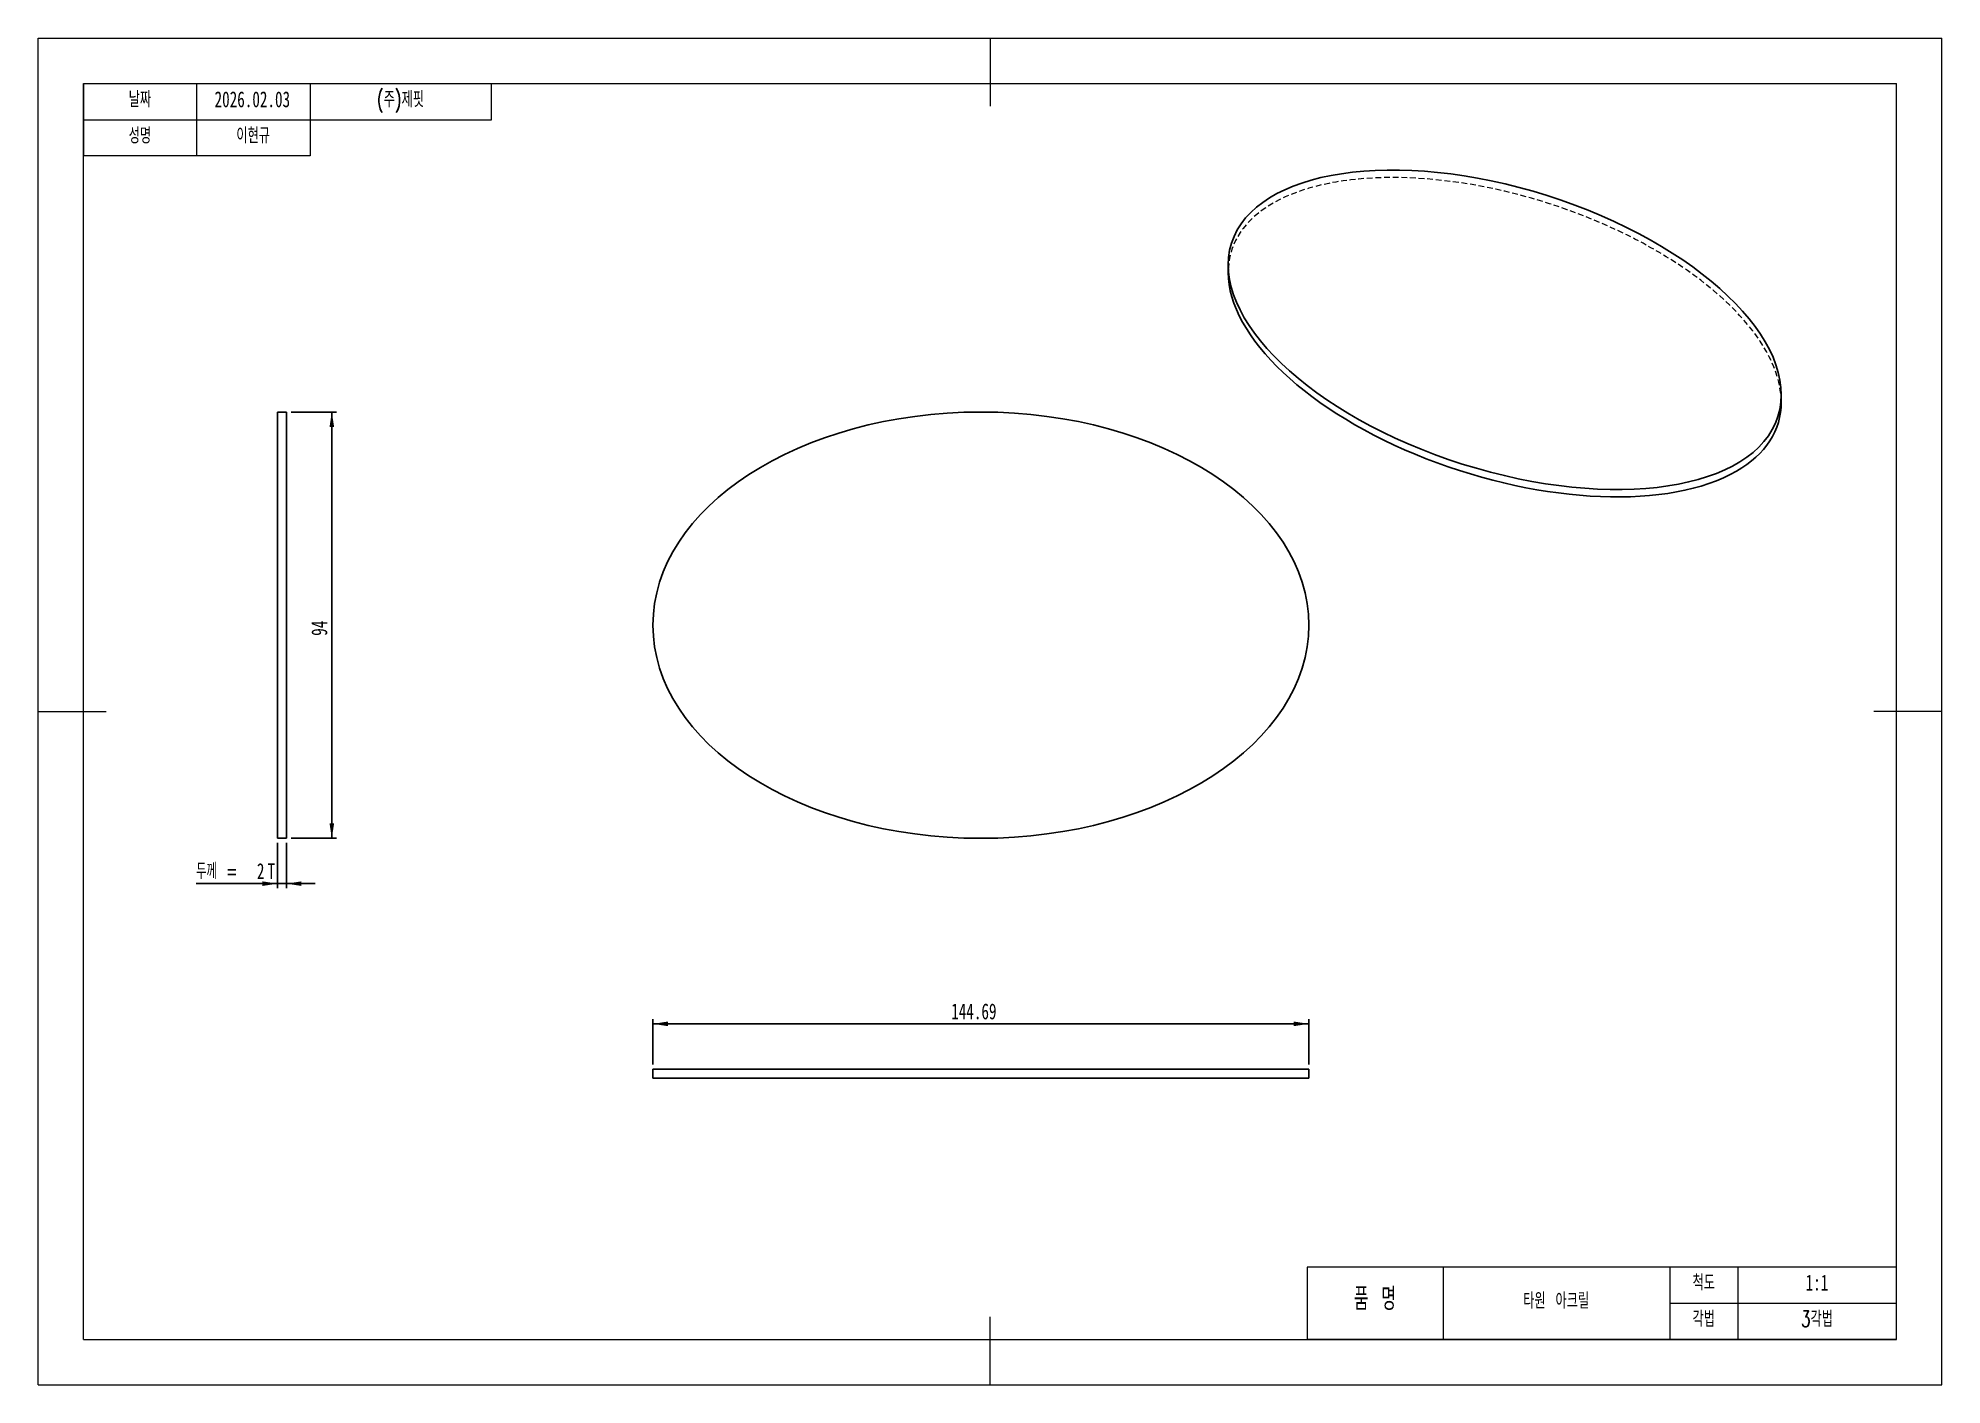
# Model space of a CAD drawing. Header units: millimetres. Extents: x 0 to 420, y 0 to 297.
import ezdxf

# ---------------------------------------------------------------- set-up
doc = ezdxf.new("R2010")
doc.units = ezdxf.units.MM
doc.linetypes.add('HIDDEN', pattern=[1.905, 1.27, -0.635])
doc.layers.add('치수선', color=156, linetype='Continuous')
doc.styles.add('SLDTEXTSTYLE0', font='TXT', dxfattribs={"width": 0.7, "bigfont": 'bigfont'})
doc.styles.add('SLDTEXTSTYLE1', font='TXT', dxfattribs={"width": 0.7})
doc.styles.add('SLDTEXTSTYLE2', font='TXT', dxfattribs={"width": 0.633333, "bigfont": 'bigfont'})
doc.styles.add('SLDTEXTSTYLE3', font='TXT', dxfattribs={"width": 0.65, "bigfont": 'bigfont'})
doc.dimstyles.new('SLDDIMSTYLE0', dxfattribs={"dimtxt": 3.5, "dimasz": 3.302, "dimexe": 0, "dimexo": 0.0625, "dimgap": 0.875, "dimtad": 1, "dimdec": 3, "dimrnd": 1e-09, "dimzin": 12, "dimdsep": 46, "dimtxsty": 'SLDTEXTSTYLE1', "dimsah": 1, "dimcen": 0.09, "dimadec": 0, "dimazin": 3, "dimtfac": 1, "dimtdec": 3, "dimtofl": 0, "dimtmove": 0, "dimatfit": 3, "dimfxl": 1, "dimfrac": 2, "dimtolj": 1, "dimtzin": 12, "dimarcsym": 0})
doc.dimstyles.new('SLDDIMSTYLE1', dxfattribs={"dimtxt": 3.5, "dimasz": 3.302, "dimexe": 0, "dimexo": 0.0625, "dimgap": 0.875, "dimtad": 1, "dimdec": 3, "dimrnd": 1e-09, "dimzin": 12, "dimdsep": 46, "dimtxsty": 'SLDTEXTSTYLE1', "dimsah": 1, "dimcen": 0.09, "dimadec": 0, "dimazin": 3, "dimtfac": 1, "dimtdec": 3, "dimtmove": 0, "dimatfit": 0, "dimfxl": 1, "dimfrac": 2, "dimtolj": 1, "dimtzin": 12, "dimarcsym": 0})

# ---------------------------------------------------------------- blocks, each defined once
blk = doc.blocks.new('_D')
at = {"layer": '치수선'}
for p, q in [((135.64, 70.62), (135.64, 80.62)), ((280.33, 70.62), (280.33, 80.62)), ((280.33, 79.62), (135.64, 79.62))]:
    blk.add_line(p, q, dxfattribs=at)
for points in [[(135.64, 79.62), (138.94, 79.11), (138.94, 80.13)], [(280.33, 79.62), (277.02, 80.13), (277.02, 79.11)]]:
    blk.add_solid(points, dxfattribs=at)
at = {"layer": '치수선', "insert": (201.44, 84.13), "char_height": 3.5, "attachment_point": 1, "style": 'SLDTEXTSTYLE1'}
blk.add_mtext('144.69', dxfattribs=at)
blk = doc.blocks.new('_D_1')
at = {"layer": '치수선'}
for p, q in [((55.8, 214.54), (65.8, 214.54)), ((64.8, 214.54), (64.8, 120.54)), ((55.8, 120.54), (65.8, 120.54))]:
    blk.add_line(p, q, dxfattribs=at)
for points in [[(64.8, 214.54), (64.29, 211.23), (65.31, 211.23)], [(64.8, 120.54), (65.31, 123.84), (64.29, 123.84)]]:
    blk.add_solid(points, dxfattribs=at)
at = {"layer": '치수선', "insert": (60.29, 165.19), "char_height": 3.5, "attachment_point": 1, "rotation": 90, "style": 'SLDTEXTSTYLE1'}
blk.add_mtext('94', dxfattribs=at)
blk = doc.blocks.new('_D_2')
at = {"layer": '치수선'}
for p, q in [((52.8, 119.54), (52.8, 109.54)), ((54.8, 119.54), (54.8, 109.54)), ((52.8, 110.54), (34.85, 110.54)), ((52.8, 110.54), (54.8, 110.54)), ((54.8, 110.54), (61.15, 110.54))]:
    blk.add_line(p, q, dxfattribs=at)
for points in [[(52.8, 110.54), (49.5, 111.04), (49.5, 110.03)], [(54.8, 110.54), (58.1, 110.03), (58.1, 111.04)]]:
    blk.add_solid(points, dxfattribs=at)
at = {"layer": '치수선', "char_height": 3.5, "attachment_point": 1}
for s, insert, style in [('두께 =', (34.85, 115.05), 'SLDTEXTSTYLE3'), ('2', (48.27, 115.05), 'SLDTEXTSTYLE1'), ('T', (50.61, 115.05), 'SLDTEXTSTYLE1')]:
    blk.add_mtext(s, dxfattribs=dict(at, insert=insert, style=style))

msp = doc.modelspace()

# ---------------------------------------------------------------- linework, layer by layer
at = {"color": 7, "linetype": 'Continuous', "lineweight": 18}
for p, q in [((0, 0), (0, 297)), ((0, 297), (420, 297)), ((210, 297), (210, 282)), ((420, 0), (420, 297)), ((10, 10), (10, 287)), ((10, 287), (410, 287)), ((10, 287), (30, 287)), ((10, 287), (10, 279)), ((30, 287), (50, 287)), ((35, 271), (35, 287)), ((50, 287), (100, 287)), ((60, 287), (60, 271)), ((100, 279), (100, 287)), ((410, 10), (410, 287)), ((10, 279), (100, 279)), ((10, 279), (10, 271)), ((60, 271), (10, 271)), ((0, 148.5), (15, 148.5)), ((420, 148.5), (405, 148.5)), ((410, 29.5144), (410, 52.7612)), ((410, 10), (410, 29.5144)), ((410, 26), (280, 26)), ((280, 26), (280, 10)), ((310, 26), (310, 10)), ((360, 26), (360, 10)), ((375, 26), (375, 10)), ((360, 18), (410, 18)), ((210, 0), (210, 15)), ((10, 10), (410, 10)), ((310, 10), (280, 10)), ((360, 10), (310, 10)), ((365.7161, 10), (360, 10)), ((410, 10), (365.7161, 10)), ((0, 0), (420, 0))]:
    msp.add_line(p, q, dxfattribs=at)
at = {"color": 7, "linetype": 'Continuous', "lineweight": 25}
for p, q in [((262.5494, 246.9807), (262.5494, 245.3477)), ((54.797, 214.537), (52.797, 214.537)), ((52.797, 214.537), (52.797, 120.537)), ((54.797, 214.537), (54.797, 120.537)), ((384.556, 216.7233), (384.556, 218.3564)), ((52.797, 120.537), (54.797, 120.537)), ((135.6369, 69.6172), (135.6369, 67.6172)), ((135.6369, 69.6172), (280.3269, 69.6172)), ((135.6369, 67.6172), (280.3269, 67.6172)), ((280.3269, 67.6172), (280.3269, 69.6172))]:
    msp.add_line(p, q, dxfattribs=at)
for centre, major_axis, ratio in [((323.5527, 232.6686), (60.2793, -19.0849), 0.49099228), ((207.9819, 167.537), (72.345, 0), 0.6496648)]:
    msp.add_ellipse(centre, major_axis=major_axis, ratio=ratio, dxfattribs=at)
at = {"color": 7, "linetype": 'HIDDEN', "lineweight": 18}
msp.add_ellipse((323.5527, 231.0355), major_axis=(60.2793, -19.0849), ratio=0.49099228, start_param=0.15404096, end_param=3.29571567, dxfattribs=at)
at = {"color": 7, "linetype": 'Continuous', "lineweight": 25}
for start_param, end_param in [(3.29571567, 5.86126387), (5.86126387, 6.43722627)]:
    msp.add_ellipse((323.5527, 231.0355), major_axis=(60.2793, -19.0849), ratio=0.49099228, start_param=start_param, end_param=end_param, dxfattribs=at)

# ---------------------------------------------------------------- texts
at = {"color": 7, "linetype": 'Continuous', "lineweight": 0, "attachment_point": 2}
for s, insert, char_height, style in [('(주)제핏', (79.9526, 285.2542), 3.5, 'SLDTEXTSTYLE0'), ('날짜', (22.4684, 285.2542), 3.5, 'SLDTEXTSTYLE0'), ('2026.02.03', (47.2667, 285.2542), 3.5, 'SLDTEXTSTYLE1'), ('성명', (22.4684, 277.2542), 3.5, 'SLDTEXTSTYLE0'), ('이현규', (47.4526, 277.2542), 3.5, 'SLDTEXTSTYLE0'), ('품 명', (294.9236, 21.4756), 5, 'SLDTEXTSTYLE2'), ('척도', (367.4684, 24.3148), 3.5, 'SLDTEXTSTYLE0'), ('1:1', (392.4295, 24.3148), 3.5, 'SLDTEXTSTYLE1'), ('타원 아크릴', (334.8991, 20.3148), 3.5, 'SLDTEXTSTYLE0'), ('각법', (367.4684, 16.3148), 3.5, 'SLDTEXTSTYLE0'), ('3각법', (392.4453, 16.3148), 3.5, 'SLDTEXTSTYLE0')]:
    msp.add_mtext(s, dxfattribs=dict(at, insert=insert, char_height=char_height, style=style))

# ---------------------------------------------------------------- dimensions: what is measured, and where the dimension line sits
at = {"layer": '치수선'}
dim = msp.add_linear_dim(base=(64.797, 120.537), p1=(54.797, 214.537), p2=(54.797, 120.537), angle=90, dimstyle='SLDDIMSTYLE0', dxfattribs=at)
dim.commit()
dim.dimension.update_dxf_attribs({"geometry": '_D_1', "text_midpoint": (64.797, 167.537), "dimtype": 160})
dim = msp.add_linear_dim(base=(54.797, 110.537), p1=(52.797, 120.537), p2=(54.797, 120.537), text='두께 = <>T', dimstyle='SLDDIMSTYLE1', dxfattribs=at)
dim.commit()
dim.dimension.update_dxf_attribs({"geometry": '_D_2', "text_midpoint": (43.9192, 110.537), "dimtype": 160})
dim = msp.add_linear_dim(base=(135.6369, 79.6172), p1=(280.3269, 69.6172), p2=(135.6369, 69.6172), dimstyle='SLDDIMSTYLE0', dxfattribs=at)
dim.commit()
dim.dimension.update_dxf_attribs({"geometry": '_D', "text_midpoint": (207.9819, 79.6172), "dimtype": 160})

doc.saveas('drawing.dxf')
